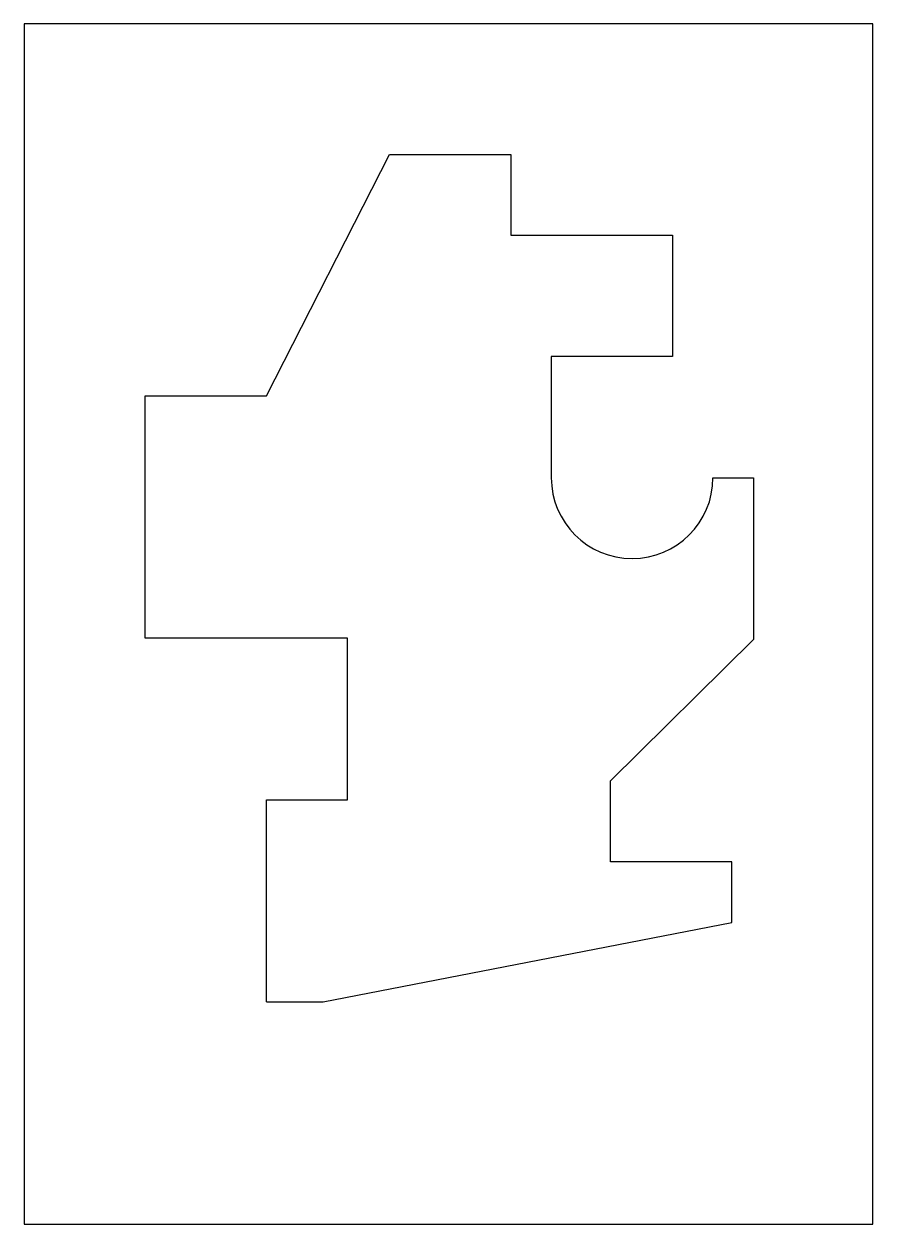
# Model space of a CAD drawing. Header units: millimetres. Extents: x 0 to 210, y 0 to 297.
import ezdxf

# ---------------------------------------------------------------- set-up
doc = ezdxf.new("R2010")
doc.units = ezdxf.units.MM
doc.header["$MEASUREMENT"] = 0

msp = doc.modelspace()

# ---------------------------------------------------------------- linework, layer by layer
for p, q in [((60, 205), (90.42, 264.7)), ((90.42, 264.7), (120.42, 264.7)), ((120.42, 264.7), (120.42, 244.7)), ((120.42, 244.7), (160.42, 244.7)), ((160.42, 244.7), (160.42, 214.7)), ((160.42, 214.7), (130.42, 214.7)), ((130.42, 214.7), (130.42, 184.7)), ((30, 145), (30, 205)), ((30, 205), (60, 205)), ((170.42, 184.7), (180.42, 184.7)), ((180.42, 184.7), (180.42, 144.7)), ((80, 145), (30, 145)), ((80, 105), (80, 145)), ((145.11, 109.65), (180.42, 144.7)), ((145.11, 89.65), (145.11, 109.65)), ((60, 55), (60, 105)), ((60, 105), (80, 105)), ((175.11, 89.65), (145.11, 89.65)), ((175.11, 74.65), (175.11, 89.65)), ((74, 55), (175.11, 74.65)), ((60, 55), (74, 55))]:
    msp.add_line(p, q)
msp.add_lwpolyline([(0, 0), (210, 0), (210, 297), (0, 297)], close=True)
msp.add_arc((150.42, 184.7), 20, 180, 0)

doc.saveas('drawing.dxf')
